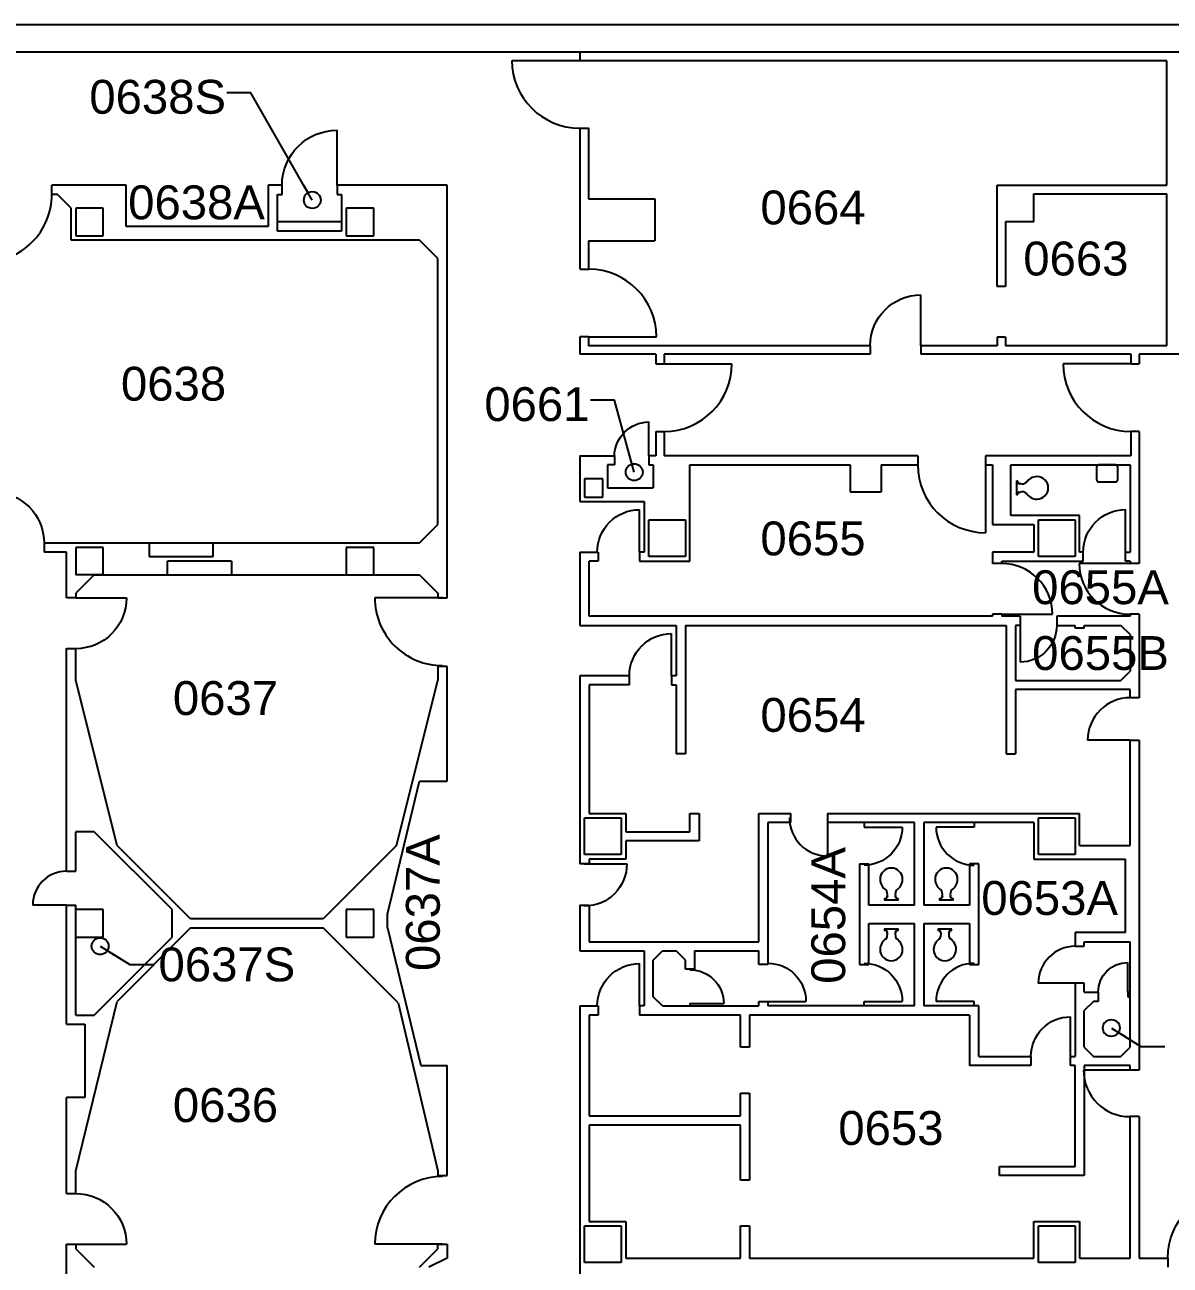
# Model space of a CAD drawing. Header units: inches. Extents: x 442 to 7664, y 1560 to 4742.
# Drawn here: x 2319 to 3131, y 3729 to 4608 of the extents above; entities that cross this region are included whole.
import ezdxf
from ezdxf.enums import TextEntityAlignment as Align

# ---------------------------------------------------------------- set-up
doc = ezdxf.new("R2010")
doc.units = ezdxf.units.IN
doc.header["$LTSCALE"] = 192
doc.header["$MEASUREMENT"] = 0
doc.layers.get('0').update_dxf_attribs({"linetype": 'CONTINUOUS'})
for name, color, linetype in [('A-ANNO-TX192', 4, 'CONTINUOUS'), ('A-COLS', 5, 'CONTINUOUS'), ('A-DOOR', 2, 'CONTINUOUS'), ('A-FLOR-PFIX', 2, 'CONTINUOUS'), ('A-FLOR-TPTN', 1, 'CONTINUOUS'), ('A-WALL-FULL', 6, 'CONTINUOUS')]:
    doc.layers.add(name, color=color, linetype=linetype)
doc.styles.add('ARIAL', font='arial.ttf')
doc.styles.get("Standard").update_dxf_attribs({"font": 'SIMPLEX.shx', "height": 30})
doc.dimstyles.new('DIM1-4', dxfattribs={"dimscale": 48, "dimtxt": 0.09375, "dimasz": 0.125, "dimexe": 0.125, "dimexo": 0.09375, "dimgap": 0, "dimtad": 1, "dimdec": 4, "dimzin": 7, "dimdsep": 46, "dimlunit": 4, "dimtxsty": 'Standard', "dimcen": 2.25, "dimdle": 1.5, "dimadec": 0, "dimazin": 0, "dimtfac": 1, "dimtdec": 4, "dimtix": 1, "dimtofl": 0, "dimtmove": 2, "dimatfit": 3, "dimfxl": 0, "dimtolj": 1, "dimtzin": 0, "dimarcsym": 0})

# ---------------------------------------------------------------- blocks, each defined once
blk = doc.blocks.new('SINK', base_point=(7666.5, 954))
for p, q in [((7659, 952.5), (7659, 943.5)), ((7672.5, 954), (7660.5, 954)), ((7674, 943.5), (7674, 952.5)), ((7660.5, 942), (7672.5, 942))]:
    blk.add_line(p, q)
for centre, start, end in [((7660.5, 952.5), 90, 180), ((7672.5, 952.5), 0, 90), ((7660.5, 943.5), 180, 270), ((7672.5, 943.5), 270, 0)]:
    blk.add_arc(centre, 1.5, start, end)
blk = doc.blocks.new('RDOOR', base_point=(6216, 3180))
blk.add_line((6216, 3180), (6216, 3192))
blk.add_arc((6216, 3180), 12, 90, 180)
blk = doc.blocks.new('LDOOR', base_point=(5988, 1992))
blk.add_line((5988, 1992), (5988, 2004))
blk.add_arc((5988, 1992), 12, 0, 90)
blk = doc.blocks.new('dr-40')
blk.add_line((0, 0), (0, 40.07))
blk.add_arc((-0.12, -0.05), 40.12, 0.06887, 89.83373)
blk = doc.blocks.new('dr-30')
blk.add_line((0, 0), (0, 30.05))
blk.add_arc((-0.09, -0.04), 30.09, 0.06887, 89.83373)
blk = doc.blocks.new('dr-36')
blk.add_line((0, 0), (0, 36.06))
blk.add_arc((-0.1, -0.04), 36.1, 0.06887, 89.83373)
blk = doc.blocks.new('dr-48')
blk.add_line((0, 0), (0, 48.04))
blk.add_arc((-0.08, -0.03), 48.08, 0.04232, 89.90518)
blk = doc.blocks.new('dr-26')
blk.add_line((0, 0), (0, 26.04))
blk.add_arc((-0.08, -0.03), 26.08, 0.06887, 89.83373)
blk = doc.blocks.new('dr-28')
blk.add_line((0, 0), (0, 28.05))
blk.add_arc((-0.08, -0.03), 28.08, 0.06887, 89.83373)

msp = doc.modelspace()

# ---------------------------------------------------------------- linework, layer by layer
at = {"layer": 'A-COLS'}
for p, q in [((2374.25, 4478.25), (2354.75, 4478.25)), ((2354.75, 4478.25), (2354.75, 4458.75)), ((2374.25, 4458.75), (2374.25, 4478.25)), ((2546.5, 4478.25), (2546.5, 4458.75)), ((2566, 4478.25), (2546.5, 4478.25)), ((2566, 4458.75), (2566, 4478.25)), ((2354.75, 4458.75), (2374.25, 4458.75)), ((2546.5, 4458.75), (2566, 4458.75)), ((2715.5, 4286.5), (2715.5, 4273.5)), ((2728.5, 4286.5), (2715.5, 4286.5)), ((2728.5, 4273.5), (2728.5, 4286.5)), ((2715.5, 4273.5), (2728.5, 4273.5)), ((2761, 4231.25), (2761, 4257.25)), ((2761, 4257.25), (2787, 4257.25)), ((2787, 4257.25), (2787, 4231.25)), ((3037.25, 4257.25), (3063.25, 4257.25)), ((3037.25, 4231.25), (3037.25, 4257.25)), ((3063.25, 4257.25), (3063.25, 4231.25)), ((2354.75, 4237.75), (2354.75, 4218.25)), ((2374.25, 4237.75), (2354.75, 4237.75)), ((2374.25, 4218.25), (2374.25, 4237.75)), ((2546.5, 4237.75), (2546.5, 4218.25)), ((2566, 4237.75), (2546.5, 4237.75)), ((2566, 4218.25), (2566, 4237.75)), ((2787, 4231.25), (2761, 4231.25)), ((3063.25, 4231.25), (3037.25, 4231.25)), ((2374.25, 4218.25), (2354.75, 4218.25)), ((2546.5, 4218.25), (2566, 4218.25)), ((2715.5, 4046), (2741.5, 4046)), ((2715.5, 4020), (2715.5, 4046)), ((2741.5, 4046), (2741.5, 4020)), ((3037.25, 4046), (3063.25, 4046)), ((3037.25, 4020), (3037.25, 4046)), ((3063.25, 4046), (3063.25, 4020)), ((2741.5, 4020), (2715.5, 4020)), ((3063.25, 4020), (3037.25, 4020)), ((2374.25, 3981), (2354.75, 3981)), ((2374.25, 3961.5), (2374.25, 3981)), ((2566, 3981), (2546.5, 3981)), ((2546.5, 3981), (2546.5, 3961.5)), ((2566, 3961.5), (2566, 3981)), ((2354.75, 3961.5), (2374.25, 3961.5)), ((2546.5, 3961.5), (2566, 3961.5)), ((2715.5, 3756.75), (2741.5, 3756.75)), ((2715.5, 3730.75), (2715.5, 3756.75)), ((2741.5, 3756.75), (2741.5, 3730.75)), ((3037.25, 3756.75), (3063.25, 3756.75)), ((3037.25, 3730.75), (3037.25, 3756.75)), ((3063.25, 3756.75), (3063.25, 3730.75)), ((2741.5, 3730.75), (2715.5, 3730.75)), ((3063.25, 3730.75), (3037.25, 3730.75))]:
    msp.add_line(p, q, dxfattribs=at)
at = {"layer": 'A-DOOR'}
for p, q in [((2712.25, 4582.75), (2664.18, 4582.75)), ((2540, 4494.5), (2540, 4533.5)), ((2718.25, 4387), (2766.5, 4387)), ((2766, 4368), (2820, 4368)), ((3102.75, 4368), (3054.75, 4368)), ((2761, 4302.75), (2761, 4326.75)), ((2754.5, 4234.5), (2754.5, 4264.5)), ((3102.25, 4226.38), (3066.25, 4226.38)), ((2354.75, 4202), (2390.75, 4202)), ((2614.75, 4202), (2566.75, 4202)), ((3011.25, 4190.38), (3047.25, 4190.38)), ((2777.25, 4146.75), (2777.25, 4176.75)), ((2715.5, 4013.5), (2745.5, 4013.5)), ((2348.25, 3984.25), (2324.25, 3984.25)), ((2754.5, 3912.75), (2754.5, 3942.75)), ((3100.63, 3922.5), (3100.63, 3943.5)), ((2790.25, 3914.37), (2814.25, 3914.37)), ((2845.5, 3916), (2872.5, 3916)), ((2354.75, 3743.75), (2390.75, 3743.75)), ((2614.75, 3743.75), (2566.75, 3743.75))]:
    msp.add_line(p, q, dxfattribs=at)
for centre, radius, start, end in [((2712, 4583), 48, 180, 270), ((2718.5, 4387), 48, 0, 90), ((2772, 4368), 48, 270, 0), ((3102.75, 4368), 48, 180, 270), ((3011.25, 4190.38), 36, 0, 90), ((3102.25, 4226.38), 36, 180, 270)]:
    msp.add_arc(centre, radius, start, end, dxfattribs=at)
at = {"layer": 'A-DOOR', "extrusion": (0, 0, -1)}
for centre, major_axis, ratio, start_param, end_param in [((2540, 4494.5), (-27.58, 27.58), 1, 5.497787, 7.068583), ((2761, 4302.75), (22.59, 9.36), 0.978311, 3.542105, 5.097395), ((2296.25, 4241), (-25.46, 25.46), 1, 0.785398, 2.356194), ((2754.5, 4234.5), (-21.21, 21.21), 1, 5.497787, 7.068583), ((2354.75, 4202), (25.46, 25.46), 1, 0.785398, 2.356194), ((2777.25, 4146.75), (-21.21, 21.21), 1, 5.497787, 7.068583), ((2715.5, 4013.5), (21.21, 21.21), 1, 0.785398, 2.356194), ((2754.5, 3912.75), (-21.21, 21.21), 1, 5.497787, 7.068583), ((2845.5, 3916), (19.09, 19.09), 1, 5.497787, 7.068583), ((3100.63, 3922.5), (14.85, 14.85), 1, 3.926991, 5.497787), ((2790.25, 3914.37), (16.97, 16.97), 1, 5.497787, 7.068583), ((2354.75, 3743.75), (-25.46, 25.46), 1, 0.785398, 2.356194)]:
    msp.add_ellipse(centre, major_axis=major_axis, ratio=ratio, start_param=start_param, end_param=end_param, dxfattribs=at)
at = {"layer": 'A-DOOR'}
for centre, major_axis, start_param, end_param in [((2289.75, 4488), (-33.94, 33.94), 2.356194, 3.926991), ((2614.75, 4202), (33.94, 33.94), 2.356194, 3.926991), ((2348.25, 3984.25), (16.97, 16.97), 0.785398, 2.356194), ((2614.75, 3743.75), (33.94, 33.94), 0.785398, 2.356194)]:
    msp.add_ellipse(centre, major_axis=major_axis, ratio=1, start_param=start_param, end_param=end_param, dxfattribs=at)
at = {"layer": 'A-FLOR-PFIX'}
for p, q in [((3021.75, 4284.98), (3021.75, 4274.98)), ((2928.02, 3988), (2938.02, 3988)), ((2967.02, 3988), (2977.02, 3988)), ((2937.98, 3967.25), (2927.98, 3967.25)), ((2975.98, 3967.25), (2965.98, 3967.25))]:
    msp.add_line(p, q, dxfattribs=at)
for centre, radius, start, end in [((3021.75, 4283.98), 1, 360, 90), ((3023.75, 4283.98), 1, 180, 270), ((3023.87, 4279.98), 3, 90, 94.76364), ((3023.87, 4279.7), 3, 90, 94.76364), ((3024.25, 4280), 3, 90, 94.76364), ((3025.75, 4287.39), 4.64, 251.131, 312.68012), ((3036.42, 4278.83), 9.17, 91.04163, 148.4096), ((3036.25, 4280), 8, 360, 90), ((3021.75, 4275.98), 1, 270, 360), ((3023.75, 4275.98), 1, 90, 180), ((3023.87, 4279.98), 3, 265.23636, 270), ((3023.87, 4279.7), 3, 265.23636, 270), ((3024.25, 4280), 3, 265.23636, 270), ((3025.75, 4272.61), 4.64, 47.31988, 108.869), ((3036.42, 4281.17), 9.17, 211.5904, 268.95837), ((3036.25, 4280), 8, 270, 360), ((2933, 4002.5), 8, 0, 180), ((2972, 4002.5), 8, 0, 180), ((2934.17, 4002.67), 9.17, 181.04163, 238.4096), ((2931.83, 4002.67), 9.17, 301.5904, 358.95837), ((2973.17, 4002.67), 9.17, 181.04163, 238.4096), ((2970.83, 4002.67), 9.17, 301.5904, 358.95837), ((2925.61, 3992), 4.64, 341.131, 42.68012), ((2940.39, 3992), 4.64, 137.31988, 198.869), ((2964.61, 3992), 4.64, 341.131, 42.68012), ((2979.39, 3992), 4.64, 137.31988, 198.869), ((2929.02, 3988), 1, 90, 180), ((2929.02, 3990), 1, 270, 360), ((2933, 3990.5), 3, 180, 184.76364), ((2933.02, 3990.12), 3, 180, 184.76364), ((2933.3, 3990.12), 3, 180, 184.76364), ((2933, 3990.5), 3, 355.23636, 360), ((2933.02, 3990.12), 3, 355.23636, 360), ((2937.02, 3990), 1, 180, 270), ((2933.3, 3990.12), 3, 355.23636, 360), ((2937.02, 3988), 1, 360, 90), ((2968.02, 3988), 1, 90, 180), ((2968.02, 3990), 1, 270, 360), ((2972, 3990.5), 3, 180, 184.76364), ((2972.02, 3990.12), 3, 180, 184.76364), ((2972.3, 3990.12), 3, 180, 184.76364), ((2972, 3990.5), 3, 355.23636, 360), ((2972.02, 3990.12), 3, 355.23636, 360), ((2976.02, 3990), 1, 180, 270), ((2972.3, 3990.12), 3, 355.23636, 360), ((2976.02, 3988), 1, 360, 90), ((2928.98, 3967.25), 1, 180, 270), ((2928.98, 3965.25), 1, 360, 90), ((2936.98, 3965.25), 1, 90, 180), ((2936.98, 3967.25), 1, 270, 360), ((2966.98, 3967.25), 1, 180, 270), ((2966.98, 3965.25), 1, 360, 90), ((2974.98, 3965.25), 1, 90, 180), ((2974.98, 3967.25), 1, 270, 360), ((2934.17, 3952.58), 9.17, 121.5904, 178.95837), ((2925.61, 3963.25), 4.64, 317.31988, 18.869), ((2932.7, 3965.13), 3, 175.23636, 180), ((2932.98, 3965.13), 3, 175.23636, 180), ((2933, 3964.75), 3, 175.23636, 180), ((2932.7, 3965.13), 3, 360, 4.76364), ((2940.39, 3963.25), 4.64, 161.131, 222.68012), ((2932.98, 3965.13), 3, 360, 4.76364), ((2933, 3964.75), 3, 360, 4.76364), ((2931.83, 3952.58), 9.17, 1.04163, 58.4096), ((2972.17, 3952.58), 9.17, 121.5904, 178.95837), ((2963.61, 3963.25), 4.64, 317.31988, 18.869), ((2970.7, 3965.13), 3, 175.23636, 180), ((2970.98, 3965.13), 3, 175.23636, 180), ((2971, 3964.75), 3, 175.23636, 180), ((2970.7, 3965.13), 3, 360, 4.76364), ((2978.39, 3963.25), 4.64, 161.131, 222.68012), ((2970.98, 3965.13), 3, 360, 4.76364), ((2971, 3964.75), 3, 360, 4.76364), ((2969.83, 3952.58), 9.17, 1.04163, 58.4096), ((2933, 3952.75), 8, 180, 0), ((2971, 3952.75), 8, 180, 0)]:
    msp.add_arc(centre, radius, start, end, dxfattribs=at)
at = {"layer": 'A-FLOR-TPTN'}
for p, q in [((2913.75, 4042.75), (2913.75, 4039.5)), ((2913.75, 4039.5), (2940.75, 4039.5)), ((2991.75, 4039.5), (2964.75, 4039.5)), ((2991.75, 4042.75), (2991.75, 4039.5)), ((2913.75, 3916), (2940.75, 3916)), ((2991.75, 3916), (2964.75, 3916))]:
    msp.add_line(p, q, dxfattribs=at)
at = {"layer": 'A-FLOR-TPTN', "extrusion": (0, 0, -1)}
for centre, major_axis, start_param, end_param in [((2913.75, 4039.5), (-19.09, 19.09), 2.356194, 3.926991), ((2913.75, 3916), (19.09, 19.09), 5.497787, 7.068583)]:
    msp.add_ellipse(centre, major_axis=major_axis, ratio=1, start_param=start_param, end_param=end_param, dxfattribs=at)
at = {"layer": 'A-FLOR-TPTN'}
for centre, major_axis, start_param, end_param in [((2991.75, 4039.5), (19.09, 19.09), 2.356194, 3.926991), ((2991.75, 3916), (-19.09, 19.09), 5.497787, 7.068583)]:
    msp.add_ellipse(centre, major_axis=major_axis, ratio=1, start_param=start_param, end_param=end_param, dxfattribs=at)
at = {"layer": 'A-WALL-FULL'}
for p, q in [((3616.75, 4608.25), (1694, 4608.25)), ((3336.25, 4588.75), (1819.51, 4588.75)), ((2712.25, 4588.75), (2712.25, 4582.75)), ((3128.25, 4582.75), (2712.25, 4582.75)), ((3128.25, 4494.5), (3128.25, 4582.75)), ((2712.25, 4535.06), (2712.25, 4435)), ((2712.25, 4535.06), (2718.25, 4535.06)), ((2718.37, 4535.15), (2718.37, 4485)), ((2337.75, 4488), (2337.75, 4494.5)), ((2390.5, 4494.5), (2337.75, 4494.5)), ((2390.5, 4465.25), (2390.5, 4494.5)), ((2501, 4494.5), (2491.25, 4494.5)), ((2491.25, 4494.5), (2491.25, 4465.25)), ((2501, 4488), (2501, 4494.5)), ((2618, 4494.5), (2540, 4494.5)), ((2540, 4494.5), (2540, 4488)), ((2618, 4202), (2618, 4494.5)), ((3008, 4422.75), (3008, 4494.5)), ((3008, 4494.5), (3128.25, 4494.5)), ((2341.75, 4488), (2337.75, 4488)), ((2351.5, 4478.25), (2341.75, 4488)), ((2497.75, 4462), (2497.75, 4488)), ((2497.75, 4488), (2501, 4488)), ((2540, 4488), (2543.25, 4488)), ((2543.25, 4488), (2543.25, 4462)), ((2718.37, 4485), (2765.37, 4485)), ((2765.37, 4485), (2765.37, 4455)), ((3034, 4488.5), (3128.25, 4488.5)), ((3034, 4468.5), (3034, 4488.5)), ((3128.25, 4380.75), (3128.25, 4488.5)), ((2351.5, 4455.5), (2351.5, 4478.25)), ((2543.25, 4468.5), (2497.75, 4468.5)), ((3014, 4468.5), (3014, 4422.75)), ((3034, 4468.5), (3014, 4468.5)), ((2491.25, 4465.25), (2390.5, 4465.25)), ((2543.25, 4462), (2497.75, 4462)), ((2598.5, 4455.5), (2351.5, 4455.5)), ((2611.5, 4442.5), (2598.5, 4455.5)), ((2718.37, 4455), (2765.37, 4455)), ((2718.37, 4455), (2718.37, 4435.1)), ((2611.5, 4254), (2611.5, 4442.5)), ((2712.5, 4435), (2718.5, 4435)), ((3014, 4422.75), (3008, 4422.75)), ((2712.25, 4387), (2712.25, 4374.75)), ((2718.25, 4387), (2712.25, 4387)), ((2718.25, 4387), (2718.25, 4380.75)), ((2918, 4380.75), (2718.25, 4380.75)), ((2918, 4380.75), (2918, 4374.75)), ((3008, 4380.75), (2954, 4380.75)), ((2954, 4380.75), (2954, 4374.75)), ((3008, 4386.75), (3008, 4380.75)), ((3014, 4386.75), (3008, 4386.75)), ((3014, 4386.75), (3014, 4380.75)), ((3128.25, 4380.75), (3014, 4380.75)), ((2766, 4374.75), (2712.25, 4374.75)), ((2766, 4374.75), (2766, 4368)), ((2772, 4374.75), (2772, 4368)), ((2918, 4374.75), (2772, 4374.75)), ((3102.75, 4374.75), (2954, 4374.75)), ((3102.75, 4374.75), (3102.75, 4368)), ((3139, 4374.75), (3108.75, 4374.75)), ((3108.75, 4374.75), (3108.75, 4368)), ((3102.75, 4368), (3108.75, 4368)), ((2766, 4320), (2772, 4320)), ((2766, 4320), (2766, 4302.75)), ((2772, 4320), (2772, 4302.75)), ((3102.75, 4320), (3102.75, 4302.75)), ((3108.75, 4320), (3102.75, 4320)), ((3108.75, 4320), (3108.75, 4226.38)), ((2712.25, 4302.75), (2712.25, 4270.25)), ((2712.25, 4302.75), (2736.62, 4302.75)), ((2736.62, 4302.75), (2736.62, 4296.25)), ((2761, 4302.75), (2761, 4296.25)), ((2766, 4302.75), (2761, 4302.75)), ((2951.75, 4302.75), (2772, 4302.75)), ((2951.75, 4302.75), (2951.75, 4296.25)), ((3102.75, 4302.75), (2999.75, 4302.75)), ((2999.75, 4302.75), (2999.75, 4296.25)), ((2736.62, 4296.25), (2731.75, 4296.25)), ((2731.75, 4296.25), (2731.75, 4280)), ((2761, 4296.25), (2764.25, 4296.25)), ((2764.25, 4296.25), (2764.25, 4280)), ((2790.25, 4228), (2790.25, 4296.25)), ((2790.25, 4296.25), (2903.75, 4296.25)), ((2903.75, 4296.25), (2903.75, 4277.25)), ((2925.75, 4296.25), (2925.75, 4277.25)), ((2925.75, 4296.25), (2951.75, 4296.25)), ((2999.75, 4296.25), (3004.75, 4296.25)), ((3004.75, 4296.25), (3004.75, 4254)), ((3017.75, 4260.5), (3017.75, 4296.25)), ((3017.75, 4296.25), (3102.25, 4296.25)), ((3102.25, 4296.25), (3102.25, 4234.5)), ((2731.75, 4280), (2764.25, 4280)), ((2903.75, 4277.25), (2925.75, 4277.25)), ((2712.25, 4270.25), (2757.75, 4270.25)), ((2757.75, 4270.25), (2757.75, 4234.5)), ((3066.5, 4260.5), (3017.75, 4260.5)), ((3066.5, 4234.5), (3066.5, 4260.5)), ((2598.5, 4241), (2611.5, 4254)), ((3004.75, 4254), (3034, 4254)), ((3034, 4254), (3034, 4234.5)), ((2332.25, 4241), (2598.5, 4241)), ((2332.25, 4241), (2332.25, 4234.5)), ((2406.75, 4241), (2406.75, 4231.25)), ((2452.25, 4231.25), (2452.25, 4241)), ((2348.25, 4234.5), (2332.25, 4234.5)), ((2348.25, 4202), (2348.25, 4234.5)), ((2406.75, 4231.25), (2452.25, 4231.25)), ((2712.25, 4234.5), (2712.25, 4182.5)), ((2712.25, 4234.5), (2725.25, 4234.5)), ((2725.25, 4234.5), (2725.25, 4228)), ((2757.75, 4234.5), (2754.5, 4234.5)), ((2754.5, 4234.5), (2754.5, 4228)), ((3004.75, 4234.5), (3004.75, 4226.38)), ((3034, 4234.5), (3004.75, 4234.5)), ((3069, 4234.5), (3066.5, 4234.5)), ((3069, 4228), (3069, 4234.5)), ((3099, 4234.5), (3102.25, 4234.5)), ((3099, 4228), (3099, 4234.5)), ((2465.25, 4228), (2419.75, 4228)), ((2419.75, 4218.25), (2419.75, 4228)), ((2465.25, 4228), (2465.25, 4218.25)), ((2718.75, 4189), (2718.75, 4228)), ((2725.25, 4228), (2718.75, 4228)), ((2754.5, 4228), (2790.25, 4228)), ((3011.25, 4226.38), (3004.75, 4226.38)), ((3011.25, 4228), (3069, 4228)), ((3011.25, 4226.38), (3011.25, 4228)), ((3102.25, 4228), (3099, 4228)), ((3102.25, 4228), (3102.25, 4226.38)), ((3108.75, 4226.38), (3102.25, 4226.38)), ((2367.75, 4218.25), (2354.75, 4205.25)), ((2367.75, 4218.25), (2598.5, 4218.25)), ((2598.5, 4218.25), (2611.5, 4205.25)), ((2354.75, 4205.25), (2354.75, 4202)), ((2611.5, 4205.25), (2611.5, 4202)), ((2354.75, 4202), (2348.25, 4202)), ((2611.5, 4202), (2618, 4202)), ((3004.75, 4189), (2718.75, 4189)), ((3011.25, 4190.38), (3004.75, 4190.38)), ((3004.75, 4190.38), (3004.75, 4189)), ((3011.25, 4190.38), (3011.25, 4189)), ((3024.25, 4189), (3011.25, 4189)), ((3024.25, 4189), (3024.25, 4182.5)), ((3102.25, 4189), (3050.25, 4189)), ((3050.25, 4189), (3050.25, 4182.5)), ((3108.75, 4190.38), (3102.25, 4190.38)), ((3102.25, 4190.38), (3102.25, 4189)), ((3108.75, 4190.38), (3108.75, 4131.25)), ((2712.25, 4182.5), (2780.5, 4182.5)), ((2780.5, 4182.5), (2780.5, 4146.75)), ((2787, 4182.5), (2787, 4091.5)), ((2787, 4182.5), (3014.5, 4182.5)), ((3014.5, 4182.5), (3014.5, 4091.5)), ((3021, 4182.5), (3021, 4143.5)), ((3024.25, 4182.5), (3021, 4182.5)), ((3050.25, 4182.5), (3063.25, 4182.5)), ((3063.25, 4180.5), (3063.25, 4182.5)), ((3069.75, 4180.5), (3063.25, 4180.5)), ((3069.75, 4180.5), (3069.75, 4182.5)), ((3069.75, 4182.5), (3095.75, 4182.5)), ((3102.25, 4176), (3095.75, 4182.5)), ((3102.25, 4176), (3102.25, 4150)), ((2348.25, 4008.25), (2348.25, 4166.25)), ((2354.75, 4166), (2348.25, 4166)), ((2354.75, 4143.5), (2354.75, 4166.25)), ((2618, 4153.25), (2611.5, 4153.25)), ((2611.5, 4153.25), (2611.5, 4143.5)), ((2618, 4072), (2618, 4153.25)), ((2384, 4026.5), (2354.75, 4143.5)), ((2582.25, 4026.5), (2611.5, 4143.5)), ((2747.25, 4146.75), (2712.25, 4146.75)), ((2712.25, 4146.75), (2712.25, 4013.5)), ((2747.25, 4140.25), (2747.25, 4146.75)), ((2780.5, 4146.75), (2777.25, 4146.75)), ((2777.25, 4146.75), (2777.25, 4140.25)), ((3021, 4143.5), (3095.75, 4143.5)), ((3095.75, 4143.5), (3102.25, 4150)), ((2747.25, 4140.25), (2718.75, 4140.25)), ((2718.75, 4140.25), (2718.75, 4049.25)), ((2777.25, 4140.25), (2780.5, 4140.25)), ((2780.5, 4140.25), (2780.5, 4091.5)), ((3102.25, 4137), (3021, 4137)), ((3021, 4137), (3021, 4091.5)), ((3102.25, 4131.25), (3102.25, 4137)), ((3108.75, 4131.25), (3102.25, 4131.25)), ((3102.25, 4026.5), (3102.25, 4101.25)), ((3102.25, 4101.25), (3108.75, 4101.25)), ((3108.75, 4101.25), (3108.75, 3867.25)), ((2787, 4091.5), (2780.5, 4091.5)), ((3014.5, 4091.5), (3021, 4091.5)), ((2575.75, 3977.75), (2598.5, 4072)), ((2598.5, 4072), (2618, 4072)), ((2718.75, 4049.25), (2744.75, 4049.25)), ((2744.75, 4049.25), (2744.75, 4036.25)), ((2790.25, 4036.25), (2790.25, 4049.25)), ((2790.25, 4049.25), (2796.75, 4049.25)), ((2796.75, 4049.25), (2796.75, 4029.75)), ((2839, 4049.25), (2861.75, 4049.25)), ((2839, 3958.25), (2839, 4049.25)), ((2861.75, 4042.75), (2861.75, 4049.25)), ((2887.75, 4049.25), (3066.5, 4049.25)), ((2887.75, 4049.25), (2887.75, 4042.75)), ((3066.5, 4026.5), (3066.5, 4049.25)), ((2367.75, 4036.25), (2354.75, 4036.25)), ((2354.75, 4008.25), (2354.75, 4036.25)), ((2423, 3981), (2367.75, 4036.25)), ((2744.75, 4036.25), (2790.25, 4036.25)), ((2845.5, 4042.75), (2845.5, 3942)), ((2861.75, 4042.75), (2845.5, 4042.75)), ((2949.5, 4042.75), (2887.75, 4042.75)), ((2949.5, 3984.25), (2949.5, 4042.75)), ((3034, 4042.75), (2956, 4042.75)), ((2956, 4042.75), (2956, 3984.25)), ((3034, 4042.75), (3034, 4016.75)), ((2796.75, 4029.75), (2744.75, 4029.75)), ((2744.75, 4029.75), (2744.75, 4016.75)), ((2436, 3974.5), (2384, 4026.5)), ((2582.25, 4026.5), (2530.25, 3974.5)), ((3066.5, 4026.5), (3102.25, 4026.5)), ((2718.75, 4013.5), (2712.25, 4013.5)), ((2744.75, 4016.75), (2718.75, 4016.75)), ((2718.75, 4016.75), (2718.75, 4013.5)), ((2910.5, 4013.5), (2910.5, 3942)), ((2910.5, 4013.5), (2917, 4013.5)), ((2917, 3984.25), (2917, 4013.5)), ((2988.5, 4013.5), (2988.5, 3984.25)), ((2995, 4013.5), (2988.5, 4013.5)), ((2995, 3942), (2995, 4013.5)), ((3034, 4016.75), (3099, 4016.75)), ((3099, 3964.75), (3099, 4016.75)), ((2348.25, 4008.25), (2354.75, 4008.25)), ((2348.25, 3984.25), (2354.75, 3984.25)), ((2348.25, 3899.75), (2348.25, 3984.25)), ((2354.75, 3906.25), (2354.75, 3984.25)), ((2712.25, 3984.25), (2712.25, 3951.75)), ((2712.25, 3984.25), (2718.75, 3984.25)), ((2718.75, 3984.25), (2718.75, 3958.25)), ((2949.5, 3984.25), (2917, 3984.25)), ((2988.5, 3984.25), (2956, 3984.25)), ((2423, 3961.5), (2423, 3981)), ((2530.25, 3974.5), (2436, 3974.5)), ((2575.75, 3968), (2575.75, 3977.75)), ((2436, 3968), (2384, 3916)), ((2436, 3968), (2530.25, 3968)), ((2583.26, 3914.99), (2530.25, 3968)), ((2575.75, 3968), (2599.39, 3870.5)), ((2917, 3942), (2917, 3971.25)), ((2917, 3971.25), (2949.5, 3971.25)), ((2949.5, 3912.75), (2949.5, 3971.25)), ((2956, 3971.25), (2988.5, 3971.25)), ((2956, 3971.25), (2956, 3912.75)), ((2988.5, 3971.25), (2988.5, 3942)), ((2367.75, 3906.25), (2423, 3961.5)), ((2718.75, 3958.25), (2839, 3958.25)), ((3063.25, 3964.75), (3063.25, 3955)), ((3099, 3964.75), (3063.25, 3964.75)), ((3069.75, 3955), (3069.75, 3958.25)), ((3069.75, 3958.25), (3102.25, 3958.25)), ((3102.25, 3883.5), (3102.25, 3958.25)), ((2712.25, 3951.75), (2757.75, 3951.75)), ((2757.75, 3951.75), (2757.75, 3912.75)), ((2764.25, 3945.25), (2770.75, 3951.75)), ((2770.75, 3951.75), (2780.5, 3951.75)), ((2787, 3945.25), (2780.5, 3951.75)), ((2793.5, 3951.75), (2839, 3951.75)), ((2793.5, 3951.75), (2793.5, 3938.75)), ((2839, 3942), (2839, 3951.75)), ((3063.25, 3955), (3069.75, 3955)), ((2764.25, 3919.25), (2764.25, 3945.25)), ((2787, 3938.75), (2787, 3945.25)), ((2845.5, 3942), (2839, 3942)), ((2910.5, 3942), (2917, 3942)), ((2988.5, 3942), (2995, 3942)), ((2793.5, 3938.75), (2787, 3938.75)), ((3063.25, 3929), (3063.25, 3877)), ((3069.75, 3929), (3063.25, 3929)), ((3069.75, 3922.5), (3069.75, 3929)), ((3069.75, 3922.5), (3079.63, 3922.5)), ((3079.63, 3922.5), (3079.63, 3916)), ((3100.63, 3922.5), (3102.25, 3922.5)), ((3100.63, 3922.5), (3100.63, 3919.25)), ((2354.75, 3795.75), (2384, 3916)), ((2583.26, 3914.99), (2611.5, 3795.75)), ((2770.75, 3912.75), (2764.25, 3919.25)), ((2790.25, 3914.37), (2790.25, 3912.75)), ((2839, 3912.75), (2839, 3916)), ((2839, 3916), (2845.5, 3916)), ((2845.5, 3916), (2845.5, 3912.75)), ((2913.75, 3912.75), (2913.75, 3916)), ((2991.75, 3912.75), (2991.75, 3916)), ((3076.25, 3916), (3069.75, 3909.5)), ((3079.63, 3916), (3076.25, 3916)), ((3100.63, 3919.25), (3102.25, 3919.25)), ((2354.75, 3906.25), (2367.75, 3906.25)), ((2712.25, 3912.75), (2712.25, 3656)), ((2712.25, 3912.75), (2725.25, 3912.75)), ((2725.25, 3906.25), (2718.75, 3906.25)), ((2718.75, 3906.25), (2718.75, 3834.75)), ((2725.25, 3912.75), (2725.25, 3906.25)), ((2757.75, 3912.75), (2754.5, 3912.75)), ((2754.5, 3912.75), (2754.5, 3906.25)), ((2826, 3906.25), (2754.5, 3906.25)), ((2770.75, 3912.75), (2839, 3912.75)), ((2826, 3883.5), (2826, 3906.25)), ((2988.5, 3906.25), (2832.5, 3906.25)), ((2832.5, 3906.25), (2832.5, 3883.5)), ((2949.5, 3912.75), (2845.5, 3912.75)), ((2995, 3912.75), (2956, 3912.75)), ((2988.5, 3906.25), (2988.5, 3870.5)), ((2995, 3877), (2995, 3912.75)), ((3069.75, 3883.5), (3069.75, 3909.5)), ((2348.25, 3899.75), (2361.25, 3899.75)), ((2361.25, 3899.75), (2361.25, 3847.75)), ((2832.5, 3883.5), (2826, 3883.5)), ((3069.75, 3883.5), (3076.25, 3877)), ((3095.75, 3877), (3102.25, 3883.5)), ((2599.39, 3870.5), (2618, 3870.5)), ((2618, 3792.5), (2618, 3870.5)), ((3032, 3870.5), (2988.5, 3870.5)), ((2995, 3877), (3032, 3877)), ((3032, 3877), (3032, 3870.5)), ((3060, 3877), (3063.25, 3877)), ((3060, 3870.5), (3060, 3877)), ((3063.25, 3870.5), (3060, 3870.5)), ((3063.25, 3799), (3063.25, 3870.5)), ((3069.75, 3870.5), (3069.75, 3792.5)), ((3102.25, 3870.5), (3069.75, 3870.5)), ((3076.25, 3877), (3095.75, 3877)), ((3102.25, 3867.25), (3102.25, 3870.5)), ((3108.75, 3867.25), (3102.25, 3867.25)), ((2348.25, 3779.75), (2348.25, 3847.75)), ((2361.25, 3847.75), (2348.25, 3847.75)), ((2826, 3851), (2832.5, 3851)), ((2826, 3834.75), (2826, 3851)), ((2832.5, 3851), (2832.5, 3789.25)), ((2718.75, 3834.75), (2826, 3834.75)), ((3102.25, 3734), (3102.25, 3834.25)), ((3108.75, 3834.25), (3102.25, 3834.25)), ((3108.75, 3834.25), (3108.75, 3734)), ((2826, 3828.25), (2718.75, 3828.25)), ((2718.75, 3828.25), (2718.75, 3760)), ((2826, 3789.25), (2826, 3828.25)), ((3009.63, 3799), (3063.25, 3799)), ((3009.63, 3792.5), (3009.63, 3799)), ((2354.75, 3779.75), (2354.75, 3795.75)), ((2611.5, 3795.75), (2611.5, 3792.5)), ((2611.5, 3792.5), (2618, 3792.5)), ((3069.75, 3792.5), (3009.63, 3792.5)), ((2832.5, 3789.25), (2826, 3789.25)), ((2348.25, 3779.75), (2354.75, 3779.75)), ((2718.75, 3760), (2744.75, 3760)), ((2744.75, 3760), (2744.75, 3734)), ((2826, 3734), (2826, 3756.75)), ((2826, 3756.75), (2832.5, 3756.75)), ((2832.5, 3756.75), (2832.5, 3734)), ((3034, 3760), (3066.5, 3760)), ((3034, 3734), (3034, 3760)), ((3066.5, 3760), (3066.5, 3734)), ((2348.25, 3691.75), (2348.25, 3743.75)), ((2348.25, 3743.75), (2354.75, 3743.75)), ((2354.75, 3743.75), (2354.75, 3740.5)), ((2354.75, 3740.5), (2367.75, 3727.5)), ((2598.5, 3727.5), (2611.5, 3740.5)), ((2611.5, 3740.5), (2611.5, 3743.75)), ((2611.5, 3743.75), (2618, 3743.75)), ((2618, 3743.75), (2618, 3734)), ((2618, 3734), (2605, 3727.5)), ((2744.75, 3734), (2826, 3734)), ((2832.5, 3734), (3034, 3734)), ((3066.5, 3734), (3102.25, 3734)), ((3108.75, 3734), (3129, 3734)), ((3129, 3734), (3129, 3727.5))]:
    msp.add_line(p, q, dxfattribs=at)

# ---------------------------------------------------------------- block references
at = {"layer": 'A-DOOR', "xscale": -1}
for name, p in [('dr-36', (2954, 4380.75)), ('dr-30', (3099, 4234.5)), ('dr-28', (3060, 3877))]:
    msp.add_blockref(name, p, dxfattribs=at)
at = {"layer": 'A-DOOR'}
for name, p, rotation in [('dr-48', (2999.75, 4296.25), 179.9999999999998), ('dr-30', (3102.25, 4101.25), 90), ('dr-26', (3063.25, 3929), 90)]:
    msp.add_blockref(name, p, dxfattribs=dict(at, rotation=rotation))
at = {"layer": 'A-DOOR', "xscale": -1, "rotation": 179.9999999999998}
msp.add_blockref('dr-26', (3024.25, 4182.5), dxfattribs=at)
at = {"layer": 'A-DOOR'}
for name, p, xscale, yscale, rotation in [('LDOOR', (2887.75, 4046), 2.25, 2.25, 179.9999999999997), ('RDOOR', (3102.25, 3867.25), 2.75, 2.75, 90)]:
    msp.add_blockref(name, p, dxfattribs=dict(at, xscale=xscale, yscale=yscale, rotation=rotation))
at = {"layer": 'A-DOOR', "xscale": -1.200000000000027, "yscale": 1.200000000000027, "zscale": 1.200000000000027}
msp.add_blockref('dr-40', (3177, 3734), dxfattribs=at)
at = {"layer": 'A-FLOR-PFIX', "rotation": 359.9999999999996}
msp.add_blockref('SINK', (3086, 4296.25), dxfattribs=at)

# ---------------------------------------------------------------- texts
at = {"layer": 'A-ANNO-TX192', "style": 'ARIAL'}
for s, p in [('0638S', (2461.31, 4545.21)), ('0638A', (2488.85, 4470.39)), ('0661', (2719.01, 4327.36))]:
    msp.add_text(s, height=24, dxfattribs=at).set_placement(p, align=Align.RIGHT)
for s, p in [('0664', (2840.18, 4466.76)), ('0663', (3026.57, 4430.56)), ('0638', (2386.8, 4341.82)), ('0655', (2840.18, 4232.16)), ('0655A', (3032.84, 4197.55)), ('0655B', (3032.84, 4150.9)), ('0637', (2423.61, 4119)), ('0654', (2840.18, 4107.04)), ('0653A', (2996.78, 3977.26)), ('0637S', (2413.42, 3930.19)), ('0636', (2423.61, 3830.44)), ('0653', (2895.42, 3814.23))]:
    msp.add_text(s, height=24, dxfattribs=at).set_placement(p)
for s, p in [('0637A', (2612.84, 3937.52)), ('0654A', (2900.28, 3928.43))]:
    msp.add_text(s, height=24, rotation=90, dxfattribs=at).set_placement(p)

# ---------------------------------------------------------------- leaders
at = {"layer": 'A-ANNO-TX192'}
for points in [[(2522.47, 4484.03), (2478.93, 4559.94), (2461.91, 4559.94)], [(2750.71, 4291.1), (2736.63, 4342.09), (2719.61, 4342.09)], [(2371.98, 3955.12), (2392.98, 3942), (2410, 3942)], [(3088.99, 3897.1), (3109.99, 3883.98), (3127.01, 3883.98)]]:
    msp.add_leader(points, dimstyle='DIM1-4', override={"dimscale": 96, "dimgap": 0, "dimtad": 0, "dimldrblk": 'DotBlank'}, dxfattribs=at)

doc.saveas('drawing.dxf')
